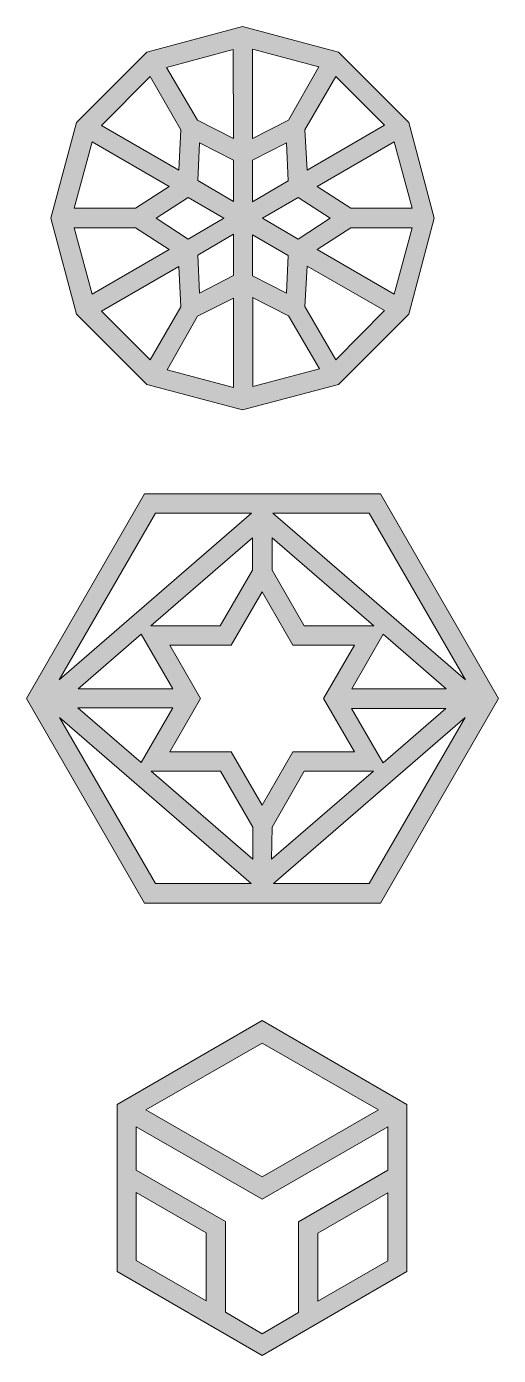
# Model space of a CAD drawing. Header units: millimetres. Extents: x -141 to 330, y -120 to 328.
# Drawn here: x -41.2 to -2.8, y -16.9 to 91.2 of the extents above; entities that cross this region are included whole.
import ezdxf

# ---------------------------------------------------------------- set-up
doc = ezdxf.new("R2010")
doc.units = ezdxf.units.MM
doc.header["$MEASUREMENT"] = 0
doc.layers.add('Layer 1', color=7, linetype='Continuous', lineweight=0)

msp = doc.modelspace()

# ---------------------------------------------------------------- hatches: boundary and pattern name
at = {"layer": 'Layer 1', "true_color": 0x231f20, "transparency": 33554687}
h = msp.add_hatch(color=250, dxfattribs=at)
h.dxf.hatch_style = 2
edge = h.paths.add_edge_path()
edge.add_spline(control_points=[(-11.29, 69.39), (-11.29, 69.39), (-17.57, 73.03), (-17.57, 73.03), (-17.57, 73.03), (-14.82, 74.79), (-14.82, 74.79), (-14.82, 74.79), (-9.84, 74.79), (-9.84, 74.79), (-9.84, 74.79), (-11.29, 69.39), (-11.29, 69.39)], knot_values=[0, 0, 0, 0, 1, 1, 1, 2, 2, 2, 3, 3, 3, 4, 4, 4, 4], degree=3, periodic=0)
edge = h.paths.add_edge_path()
edge.add_spline(control_points=[(-37.32, 74.79), (-37.32, 74.79), (-32.35, 74.79), (-32.35, 74.79), (-32.35, 74.79), (-29.6, 73.03), (-29.6, 73.03), (-29.6, 73.03), (-35.88, 69.39), (-35.88, 69.39), (-35.88, 69.39), (-37.32, 74.79), (-37.32, 74.79)], knot_values=[0, 0, 0, 0, 1, 1, 1, 2, 2, 2, 3, 3, 3, 4, 4, 4, 4], degree=3, periodic=0)
edge = h.paths.add_edge_path()
edge.add_spline(control_points=[(-35.88, 81.77), (-35.88, 81.77), (-29.6, 78.14), (-29.6, 78.14), (-29.6, 78.14), (-32.35, 76.38), (-32.35, 76.38), (-32.35, 76.38), (-37.32, 76.38), (-37.32, 76.38), (-37.32, 76.38), (-35.88, 81.77), (-35.88, 81.77)], knot_values=[0, 0, 0, 0, 1, 1, 1, 2, 2, 2, 3, 3, 3, 4, 4, 4, 4], degree=3, periodic=0)
edge = h.paths.add_edge_path()
edge.add_spline(control_points=[(-22.01, 75.57), (-22.01, 75.57), (-19.12, 77.26), (-19.12, 77.26), (-19.12, 77.26), (-16.51, 75.57), (-16.51, 75.57), (-16.51, 75.57), (-19.12, 73.87), (-19.12, 73.87), (-19.12, 73.87), (-22.01, 75.57), (-22.01, 75.57)], knot_values=[0, 0, 0, 0, 1, 1, 1, 2, 2, 2, 3, 3, 3, 4, 4, 4, 4], degree=3, periodic=0)
edge = h.paths.add_edge_path()
edge.add_spline(control_points=[(-18.56, 68.4), (-18.56, 68.4), (-18.38, 71.68), (-18.38, 71.68), (-18.38, 71.68), (-12.1, 68.05), (-12.1, 68.05), (-12.1, 68.05), (-16.05, 64.06), (-16.05, 64.06), (-16.05, 64.06), (-18.56, 68.4), (-18.56, 68.4)], knot_values=[0, 0, 0, 0, 1, 1, 1, 2, 2, 2, 3, 3, 3, 4, 4, 4, 4], degree=3, periodic=0)
edge = h.paths.add_edge_path()
edge.add_spline(control_points=[(-22.82, 69.11), (-22.82, 69.11), (-19.9, 67.63), (-19.9, 67.63), (-19.9, 67.63), (-17.39, 63.32), (-17.39, 63.32), (-17.39, 63.32), (-22.79, 61.88), (-22.79, 61.88), (-22.79, 61.88), (-22.79, 69.11), (-22.79, 69.11), (-22.79, 69.11), (-22.82, 69.11), (-22.82, 69.11)], knot_values=[0, 0, 0, 0, 1, 1, 1, 2, 2, 2, 3, 3, 3, 4, 4, 4, 5, 5, 5, 5], degree=3, periodic=0)
edge = h.paths.add_edge_path()
edge.add_spline(control_points=[(-27.3, 67.59), (-27.3, 67.59), (-24.38, 69.07), (-24.38, 69.07), (-24.38, 69.07), (-24.38, 61.81), (-24.38, 61.81), (-24.38, 61.81), (-29.77, 63.25), (-29.77, 63.25), (-29.77, 63.25), (-27.3, 67.59), (-27.3, 67.59)], knot_values=[0, 0, 0, 0, 1, 1, 1, 2, 2, 2, 3, 3, 3, 4, 4, 4, 4], degree=3, periodic=0)
edge = h.paths.add_edge_path()
edge.add_spline(control_points=[(-28.82, 71.65), (-28.82, 71.65), (-28.65, 68.37), (-28.65, 68.37), (-28.65, 68.37), (-31.15, 64.06), (-31.15, 64.06), (-31.15, 64.06), (-35.1, 68.02), (-35.1, 68.02), (-35.1, 68.02), (-28.82, 71.65), (-28.82, 71.65)], knot_values=[0, 0, 0, 0, 1, 1, 1, 2, 2, 2, 3, 3, 3, 4, 4, 4, 4], degree=3, periodic=0)
edge = h.paths.add_edge_path()
edge.add_spline(control_points=[(-25.15, 75.57), (-25.15, 75.57), (-28.05, 73.87), (-28.05, 73.87), (-28.05, 73.87), (-30.66, 75.57), (-30.66, 75.57), (-30.66, 75.57), (-28.05, 77.26), (-28.05, 77.26), (-28.05, 77.26), (-25.15, 75.57), (-25.15, 75.57)], knot_values=[0, 0, 0, 0, 1, 1, 1, 2, 2, 2, 3, 3, 3, 4, 4, 4, 4], degree=3, periodic=0)
edge = h.paths.add_edge_path()
edge.add_spline(control_points=[(-28.65, 82.76), (-28.65, 82.76), (-28.82, 79.48), (-28.82, 79.48), (-28.82, 79.48), (-35.1, 83.11), (-35.1, 83.11), (-35.1, 83.11), (-31.15, 87.1), (-31.15, 87.1), (-31.15, 87.1), (-28.65, 82.76), (-28.65, 82.76)], knot_values=[0, 0, 0, 0, 1, 1, 1, 2, 2, 2, 3, 3, 3, 4, 4, 4, 4], degree=3, periodic=0)
edge = h.paths.add_edge_path()
edge.add_spline(control_points=[(-24.38, 82.06), (-24.38, 82.06), (-27.3, 83.54), (-27.3, 83.54), (-27.3, 83.54), (-29.81, 87.84), (-29.81, 87.84), (-29.81, 87.84), (-24.41, 89.29), (-24.41, 89.29), (-24.41, 89.29), (-24.38, 82.06), (-24.38, 82.06), (-24.38, 82.06), (-24.38, 82.06), (-24.38, 82.06)], knot_values=[0, 0, 0, 0, 1, 1, 1, 2, 2, 2, 3, 3, 3, 4, 4, 4, 5, 5, 5, 5], degree=3, periodic=0)
edge = h.paths.add_edge_path()
edge.add_spline(control_points=[(-19.9, 83.54), (-19.9, 83.54), (-22.82, 82.06), (-22.82, 82.06), (-22.82, 82.06), (-22.82, 89.32), (-22.82, 89.32), (-22.82, 89.32), (-17.43, 87.88), (-17.43, 87.88), (-17.43, 87.88), (-19.9, 83.54), (-19.9, 83.54)], knot_values=[0, 0, 0, 0, 1, 1, 1, 2, 2, 2, 3, 3, 3, 4, 4, 4, 4], degree=3, periodic=0)
edge = h.paths.add_edge_path()
edge.add_spline(control_points=[(-22.82, 80.29), (-22.82, 80.29), (-20.07, 81.7), (-20.07, 81.7), (-20.07, 81.7), (-19.93, 78.6), (-19.93, 78.6), (-19.93, 78.6), (-22.82, 76.91), (-22.82, 76.91), (-22.82, 76.91), (-22.82, 80.29), (-22.82, 80.29)], knot_values=[0, 0, 0, 0, 1, 1, 1, 2, 2, 2, 3, 3, 3, 4, 4, 4, 4], degree=3, periodic=0)
edge = h.paths.add_edge_path()
edge.add_spline(control_points=[(-27.13, 81.7), (-27.13, 81.7), (-24.38, 80.29), (-24.38, 80.29), (-24.38, 80.29), (-24.38, 76.94), (-24.38, 76.94), (-24.38, 76.94), (-27.27, 78.63), (-27.27, 78.63), (-27.27, 78.63), (-27.13, 81.7), (-27.13, 81.7)], knot_values=[0, 0, 0, 0, 1, 1, 1, 2, 2, 2, 3, 3, 3, 4, 4, 4, 4], degree=3, periodic=0)
edge = h.paths.add_edge_path()
edge.add_spline(control_points=[(-27.13, 69.46), (-27.13, 69.46), (-27.27, 72.57), (-27.27, 72.57), (-27.27, 72.57), (-24.38, 74.26), (-24.38, 74.26), (-24.38, 74.26), (-24.38, 70.91), (-24.38, 70.91), (-24.38, 70.91), (-27.13, 69.46), (-27.13, 69.46)], knot_values=[0, 0, 0, 0, 1, 1, 1, 2, 2, 2, 3, 3, 3, 4, 4, 4, 4], degree=3, periodic=0)
edge = h.paths.add_edge_path()
edge.add_spline(control_points=[(-20.07, 69.46), (-20.07, 69.46), (-22.82, 70.87), (-22.82, 70.87), (-22.82, 70.87), (-22.82, 74.22), (-22.82, 74.22), (-22.82, 74.22), (-19.93, 72.53), (-19.93, 72.53), (-19.93, 72.53), (-20.07, 69.46), (-20.07, 69.46)], knot_values=[0, 0, 0, 0, 1, 1, 1, 2, 2, 2, 3, 3, 3, 4, 4, 4, 4], degree=3, periodic=0)
edge = h.paths.add_edge_path()
edge.add_spline(control_points=[(-18.38, 79.48), (-18.38, 79.48), (-18.56, 82.76), (-18.56, 82.76), (-18.56, 82.76), (-16.05, 87.1), (-16.05, 87.1), (-16.05, 87.1), (-12.1, 83.15), (-12.1, 83.15), (-12.1, 83.15), (-18.38, 79.48), (-18.38, 79.48)], knot_values=[0, 0, 0, 0, 1, 1, 1, 2, 2, 2, 3, 3, 3, 4, 4, 4, 4], degree=3, periodic=0)
edge = h.paths.add_edge_path()
edge.add_spline(control_points=[(-9.84, 76.38), (-9.84, 76.38), (-14.82, 76.38), (-14.82, 76.38), (-14.82, 76.38), (-17.57, 78.14), (-17.57, 78.14), (-17.57, 78.14), (-11.29, 81.77), (-11.29, 81.77), (-11.29, 81.77), (-9.84, 76.38), (-9.84, 76.38)], knot_values=[0, 0, 0, 0, 1, 1, 1, 2, 2, 2, 3, 3, 3, 4, 4, 4, 4], degree=3, periodic=0)
edge = h.paths.add_edge_path()
edge.add_spline(control_points=[(-10.12, 83.36), (-10.12, 83.36), (-15.84, 89.08), (-15.84, 89.08), (-15.84, 89.08), (-23.64, 91.16), (-23.64, 91.16), (-23.64, 91.16), (-31.43, 89.08), (-31.43, 89.08), (-31.43, 89.08), (-37.15, 83.36), (-37.15, 83.36), (-37.15, 83.36), (-39.23, 75.57), (-39.23, 75.57), (-39.23, 75.57), (-37.15, 67.77), (-37.15, 67.77), (-37.15, 67.77), (-31.43, 62.05), (-31.43, 62.05), (-31.43, 62.05), (-23.64, 59.97), (-23.64, 59.97), (-23.64, 59.97), (-15.84, 62.05), (-15.84, 62.05), (-15.84, 62.05), (-10.12, 67.77), (-10.12, 67.77), (-10.12, 67.77), (-8.04, 75.57), (-8.04, 75.57), (-8.04, 75.57), (-10.12, 83.36), (-10.12, 83.36)], knot_values=[0, 0, 0, 0, 1, 1, 1, 2, 2, 2, 3, 3, 3, 4, 4, 4, 5, 5, 5, 6, 6, 6, 7, 7, 7, 8, 8, 8, 9, 9, 9, 10, 10, 10, 11, 11, 11, 12, 12, 12, 12], degree=3, periodic=0)
h = msp.add_hatch(color=250, dxfattribs=at)
h.dxf.hatch_style = 2
edge = h.paths.add_edge_path()
edge.add_spline(control_points=[(-13.33, 21.45), (-13.33, 21.45), (-21.13, 21.45), (-21.13, 21.45), (-21.13, 21.45), (-5.54, 34.96), (-5.54, 34.96), (-5.54, 34.96), (-13.33, 21.45), (-13.33, 21.45)], knot_values=[0, 0, 0, 0, 1, 1, 1, 2, 2, 2, 3, 3, 3, 3], degree=3, periodic=0)
edge = h.paths.add_edge_path()
edge.add_spline(control_points=[(-38.52, 34.96), (-38.52, 34.96), (-22.93, 21.45), (-22.93, 21.45), (-22.93, 21.45), (-30.73, 21.45), (-30.73, 21.45), (-30.73, 21.45), (-38.52, 34.96), (-38.52, 34.96)], knot_values=[0, 0, 0, 0, 1, 1, 1, 2, 2, 2, 3, 3, 3, 3], degree=3, periodic=0)
edge = h.paths.add_edge_path()
edge.add_spline(control_points=[(-30.73, 51.58), (-30.73, 51.58), (-22.9, 51.58), (-22.9, 51.58), (-22.9, 51.58), (-38.56, 38.03), (-38.56, 38.03), (-38.56, 38.03), (-30.73, 51.58), (-30.73, 51.58)], knot_values=[0, 0, 0, 0, 1, 1, 1, 2, 2, 2, 3, 3, 3, 3], degree=3, periodic=0)
edge = h.paths.add_edge_path()
edge.add_spline(control_points=[(-5.5, 38.03), (-5.5, 38.03), (-21.17, 51.58), (-21.17, 51.58), (-21.17, 51.58), (-13.33, 51.58), (-13.33, 51.58), (-13.33, 51.58), (-5.5, 38.03), (-5.5, 38.03)], knot_values=[0, 0, 0, 0, 1, 1, 1, 2, 2, 2, 3, 3, 3, 3], degree=3, periodic=0)
edge = h.paths.add_edge_path()
edge.add_spline(control_points=[(-12.21, 31.26), (-12.21, 31.26), (-12.49, 31.75), (-12.49, 31.75), (-12.49, 31.75), (-14.78, 35.7), (-14.78, 35.7), (-14.78, 35.7), (-7.09, 35.7), (-7.09, 35.7), (-7.09, 35.7), (-12.21, 31.26), (-12.21, 31.26)], knot_values=[0, 0, 0, 0, 1, 1, 1, 2, 2, 2, 3, 3, 3, 4, 4, 4, 4], degree=3, periodic=0)
edge = h.paths.add_edge_path()
edge.add_spline(control_points=[(-21.24, 26.04), (-21.24, 26.04), (-18.63, 30.59), (-18.63, 30.59), (-18.63, 30.59), (-12.98, 30.59), (-12.98, 30.59), (-12.98, 30.59), (-21.27, 23.42), (-21.27, 23.42), (-21.27, 23.42), (-21.24, 26.04), (-21.24, 26.04)], knot_values=[0, 0, 0, 0, 1, 1, 1, 2, 2, 2, 3, 3, 3, 4, 4, 4, 4], degree=3, periodic=0)
edge = h.paths.add_edge_path()
edge.add_spline(control_points=[(-25.44, 30.59), (-25.44, 30.59), (-22.79, 26.04), (-22.79, 26.04), (-22.79, 26.04), (-22.79, 23.42), (-22.79, 23.42), (-22.79, 23.42), (-31.08, 30.59), (-31.08, 30.59), (-31.08, 30.59), (-25.44, 30.59), (-25.44, 30.59)], knot_values=[0, 0, 0, 0, 1, 1, 1, 2, 2, 2, 3, 3, 3, 4, 4, 4, 4], degree=3, periodic=0)
edge = h.paths.add_edge_path()
edge.add_spline(control_points=[(-29.32, 35.74), (-29.32, 35.74), (-31.89, 31.29), (-31.89, 31.29), (-31.89, 31.29), (-37.04, 35.74), (-37.04, 35.74), (-37.04, 35.74), (-29.32, 35.74), (-29.32, 35.74)], knot_values=[0, 0, 0, 0, 1, 1, 1, 2, 2, 2, 3, 3, 3, 3], degree=3, periodic=0)
edge = h.paths.add_edge_path()
edge.add_spline(control_points=[(-31.89, 41.73), (-31.89, 41.73), (-29.32, 37.29), (-29.32, 37.29), (-29.32, 37.29), (-37.01, 37.29), (-37.01, 37.29), (-37.01, 37.29), (-31.89, 41.73), (-31.89, 41.73)], knot_values=[0, 0, 0, 0, 1, 1, 1, 2, 2, 2, 3, 3, 3, 3], degree=3, periodic=0)
edge = h.paths.add_edge_path()
edge.add_spline(control_points=[(-22.82, 46.95), (-22.82, 46.95), (-25.47, 42.4), (-25.47, 42.4), (-25.47, 42.4), (-31.11, 42.4), (-31.11, 42.4), (-31.11, 42.4), (-22.82, 49.57), (-22.82, 49.57), (-22.82, 49.57), (-22.82, 46.95), (-22.82, 46.95)], knot_values=[0, 0, 0, 0, 1, 1, 1, 2, 2, 2, 3, 3, 3, 4, 4, 4, 4], degree=3, periodic=0)
edge = h.paths.add_edge_path()
edge.add_spline(control_points=[(-18.63, 42.4), (-18.63, 42.4), (-21.24, 46.95), (-21.24, 46.95), (-21.24, 46.95), (-21.24, 49.57), (-21.24, 49.57), (-21.24, 49.57), (-12.95, 42.4), (-12.95, 42.4), (-12.95, 42.4), (-18.63, 42.4), (-18.63, 42.4)], knot_values=[0, 0, 0, 0, 1, 1, 1, 2, 2, 2, 3, 3, 3, 4, 4, 4, 4], degree=3, periodic=0)
edge = h.paths.add_edge_path()
edge.add_spline(control_points=[(-12.21, 41.73), (-12.21, 41.73), (-7.06, 37.29), (-7.06, 37.29), (-7.06, 37.29), (-14.75, 37.29), (-14.75, 37.29), (-14.75, 37.29), (-12.21, 41.73), (-12.21, 41.73)], knot_values=[0, 0, 0, 0, 1, 1, 1, 2, 2, 2, 3, 3, 3, 3], degree=3, periodic=0)
edge = h.paths.add_edge_path()
edge.add_spline(control_points=[(-22.05, 27.83), (-22.05, 27.83), (-24.55, 32.17), (-24.55, 32.17), (-24.55, 32.17), (-29.56, 32.17), (-29.56, 32.17), (-29.56, 32.17), (-27.06, 36.51), (-27.06, 36.51), (-27.06, 36.51), (-29.56, 40.85), (-29.56, 40.85), (-29.56, 40.85), (-24.55, 40.85), (-24.55, 40.85), (-24.55, 40.85), (-22.05, 45.19), (-22.05, 45.19), (-22.05, 45.19), (-19.54, 40.85), (-19.54, 40.85), (-19.54, 40.85), (-14.53, 40.85), (-14.53, 40.85), (-14.53, 40.85), (-17.04, 36.51), (-17.04, 36.51), (-17.04, 36.51), (-14.53, 32.17), (-14.53, 32.17), (-14.53, 32.17), (-19.54, 32.17), (-19.54, 32.17), (-19.54, 32.17), (-22.05, 27.83), (-22.05, 27.83)], knot_values=[0, 0, 0, 0, 1, 1, 1, 2, 2, 2, 3, 3, 3, 4, 4, 4, 5, 5, 5, 6, 6, 6, 7, 7, 7, 8, 8, 8, 9, 9, 9, 10, 10, 10, 11, 11, 11, 12, 12, 12, 12], degree=3, periodic=0)
edge = h.paths.add_edge_path()
edge.add_spline(control_points=[(-12.42, 53.16), (-12.42, 53.16), (-31.61, 53.16), (-31.61, 53.16), (-31.61, 53.16), (-41.2, 36.51), (-41.2, 36.51), (-41.2, 36.51), (-31.61, 19.86), (-31.61, 19.86), (-31.61, 19.86), (-12.42, 19.86), (-12.42, 19.86), (-12.42, 19.86), (-2.82, 36.51), (-2.82, 36.51), (-2.82, 36.51), (-12.42, 53.16), (-12.42, 53.16)], knot_values=[0, 0, 0, 0, 1, 1, 1, 2, 2, 2, 3, 3, 3, 4, 4, 4, 5, 5, 5, 6, 6, 6, 6], degree=3, periodic=0)
h = msp.add_hatch(color=250, dxfattribs=at)
h.dxf.hatch_style = 2
edge = h.paths.add_edge_path()
edge.add_spline(control_points=[(-17.5, -12.52), (-17.5, -12.52), (-17.5, -6.98), (-17.5, -6.98), (-17.5, -6.98), (-11.82, -3.7), (-11.82, -3.7), (-11.82, -3.7), (-11.82, -9.24), (-11.82, -9.24), (-11.82, -9.24), (-17.5, -12.52), (-17.5, -12.52)], knot_values=[0, 0, 0, 0, 1, 1, 1, 2, 2, 2, 3, 3, 3, 4, 4, 4, 4], degree=3, periodic=0)
edge = h.paths.add_edge_path()
edge.add_spline(control_points=[(-25.01, -13.41), (-25.01, -13.41), (-25.01, -6.03), (-25.01, -6.03), (-25.01, -6.03), (-32.28, -1.87), (-32.28, -1.87), (-32.28, -1.87), (-32.28, 1.66), (-32.28, 1.66), (-32.28, 1.66), (-22.05, -4.23), (-22.05, -4.23), (-22.05, -4.23), (-11.82, 1.66), (-11.82, 1.66), (-11.82, 1.66), (-11.82, -1.87), (-11.82, -1.87), (-11.82, -1.87), (-19.09, -6.07), (-19.09, -6.07), (-19.09, -6.07), (-19.09, -13.44), (-19.09, -13.44), (-19.09, -13.44), (-22.05, -15.17), (-22.05, -15.17), (-22.05, -15.17), (-25.01, -13.41), (-25.01, -13.41)], knot_values=[0, 0, 0, 0, 1, 1, 1, 2, 2, 2, 3, 3, 3, 4, 4, 4, 5, 5, 5, 6, 6, 6, 7, 7, 7, 8, 8, 8, 9, 9, 9, 10, 10, 10, 10], degree=3, periodic=0)
edge = h.paths.add_edge_path()
edge.add_spline(control_points=[(-32.28, -3.67), (-32.28, -3.67), (-26.6, -6.95), (-26.6, -6.95), (-26.6, -6.95), (-26.6, -12.49), (-26.6, -12.49), (-26.6, -12.49), (-32.28, -9.21), (-32.28, -9.21), (-32.28, -9.21), (-32.28, -3.67), (-32.28, -3.67)], knot_values=[0, 0, 0, 0, 1, 1, 1, 2, 2, 2, 3, 3, 3, 4, 4, 4, 4], degree=3, periodic=0)
edge = h.paths.add_edge_path()
edge.add_spline(control_points=[(-12.59, 3.03), (-12.59, 3.03), (-22.05, -2.4), (-22.05, -2.4), (-22.05, -2.4), (-31.5, 3.03), (-31.5, 3.03), (-31.5, 3.03), (-22.05, 8.47), (-22.05, 8.47), (-22.05, 8.47), (-12.59, 3.03), (-12.59, 3.03)], knot_values=[0, 0, 0, 0, 1, 1, 1, 2, 2, 2, 3, 3, 3, 4, 4, 4, 4], degree=3, periodic=0)
edge = h.paths.add_edge_path()
edge.add_spline(control_points=[(-22.05, 10.3), (-22.05, 10.3), (-33.83, 3.49), (-33.83, 3.49), (-33.83, 3.49), (-33.83, -10.12), (-33.83, -10.12), (-33.83, -10.12), (-22.05, -16.93), (-22.05, -16.93), (-22.05, -16.93), (-10.27, -10.12), (-10.27, -10.12), (-10.27, -10.12), (-10.27, 3.49), (-10.27, 3.49), (-10.27, 3.49), (-22.05, 10.3), (-22.05, 10.3)], knot_values=[0, 0, 0, 0, 1, 1, 1, 2, 2, 2, 3, 3, 3, 4, 4, 4, 5, 5, 5, 6, 6, 6, 6], degree=3, periodic=0)

# ---------------------------------------------------------------- linework, layer by layer
at = {"layer": 'Layer 1'}
for points, knots in [([(-10.12, 83.36), (-10.12, 83.36), (-15.84, 89.08), (-15.84, 89.08), (-15.84, 89.08), (-23.64, 91.16), (-23.64, 91.16), (-23.64, 91.16), (-31.43, 89.08), (-31.43, 89.08), (-31.43, 89.08), (-37.15, 83.36), (-37.15, 83.36), (-37.15, 83.36), (-39.23, 75.57), (-39.23, 75.57), (-39.23, 75.57), (-37.15, 67.77), (-37.15, 67.77), (-37.15, 67.77), (-31.43, 62.05), (-31.43, 62.05), (-31.43, 62.05), (-23.64, 59.97), (-23.64, 59.97), (-23.64, 59.97), (-15.84, 62.05), (-15.84, 62.05), (-15.84, 62.05), (-10.12, 67.77), (-10.12, 67.77), (-10.12, 67.77), (-8.04, 75.57), (-8.04, 75.57), (-8.04, 75.57), (-10.12, 83.36), (-10.12, 83.36)], [0, 0, 0, 0, 1, 1, 1, 2, 2, 2, 3, 3, 3, 4, 4, 4, 5, 5, 5, 6, 6, 6, 7, 7, 7, 8, 8, 8, 9, 9, 9, 10, 10, 10, 11, 11, 11, 12, 12, 12, 12]), ([(-24.38, 82.06), (-24.38, 82.06), (-27.3, 83.54), (-27.3, 83.54), (-27.3, 83.54), (-29.81, 87.84), (-29.81, 87.84), (-29.81, 87.84), (-24.41, 89.29), (-24.41, 89.29), (-24.41, 89.29), (-24.38, 82.06), (-24.38, 82.06), (-24.38, 82.06), (-24.38, 82.06), (-24.38, 82.06)], [0, 0, 0, 0, 1, 1, 1, 2, 2, 2, 3, 3, 3, 4, 4, 4, 5, 5, 5, 5]), ([(-19.9, 83.54), (-19.9, 83.54), (-22.82, 82.06), (-22.82, 82.06), (-22.82, 82.06), (-22.82, 89.32), (-22.82, 89.32), (-22.82, 89.32), (-17.43, 87.88), (-17.43, 87.88), (-17.43, 87.88), (-19.9, 83.54), (-19.9, 83.54)], [0, 0, 0, 0, 1, 1, 1, 2, 2, 2, 3, 3, 3, 4, 4, 4, 4]), ([(-28.65, 82.76), (-28.65, 82.76), (-28.82, 79.48), (-28.82, 79.48), (-28.82, 79.48), (-35.1, 83.11), (-35.1, 83.11), (-35.1, 83.11), (-31.15, 87.1), (-31.15, 87.1), (-31.15, 87.1), (-28.65, 82.76), (-28.65, 82.76)], [0, 0, 0, 0, 1, 1, 1, 2, 2, 2, 3, 3, 3, 4, 4, 4, 4]), ([(-18.38, 79.48), (-18.38, 79.48), (-18.56, 82.76), (-18.56, 82.76), (-18.56, 82.76), (-16.05, 87.1), (-16.05, 87.1), (-16.05, 87.1), (-12.1, 83.15), (-12.1, 83.15), (-12.1, 83.15), (-18.38, 79.48), (-18.38, 79.48)], [0, 0, 0, 0, 1, 1, 1, 2, 2, 2, 3, 3, 3, 4, 4, 4, 4]), ([(-35.88, 81.77), (-35.88, 81.77), (-29.6, 78.14), (-29.6, 78.14), (-29.6, 78.14), (-32.35, 76.38), (-32.35, 76.38), (-32.35, 76.38), (-37.32, 76.38), (-37.32, 76.38), (-37.32, 76.38), (-35.88, 81.77), (-35.88, 81.77)], [0, 0, 0, 0, 1, 1, 1, 2, 2, 2, 3, 3, 3, 4, 4, 4, 4]), ([(-27.13, 81.7), (-27.13, 81.7), (-24.38, 80.29), (-24.38, 80.29), (-24.38, 80.29), (-24.38, 76.94), (-24.38, 76.94), (-24.38, 76.94), (-27.27, 78.63), (-27.27, 78.63), (-27.27, 78.63), (-27.13, 81.7), (-27.13, 81.7)], [0, 0, 0, 0, 1, 1, 1, 2, 2, 2, 3, 3, 3, 4, 4, 4, 4]), ([(-22.82, 80.29), (-22.82, 80.29), (-20.07, 81.7), (-20.07, 81.7), (-20.07, 81.7), (-19.93, 78.6), (-19.93, 78.6), (-19.93, 78.6), (-22.82, 76.91), (-22.82, 76.91), (-22.82, 76.91), (-22.82, 80.29), (-22.82, 80.29)], [0, 0, 0, 0, 1, 1, 1, 2, 2, 2, 3, 3, 3, 4, 4, 4, 4]), ([(-9.84, 76.38), (-9.84, 76.38), (-14.82, 76.38), (-14.82, 76.38), (-14.82, 76.38), (-17.57, 78.14), (-17.57, 78.14), (-17.57, 78.14), (-11.29, 81.77), (-11.29, 81.77), (-11.29, 81.77), (-9.84, 76.38), (-9.84, 76.38)], [0, 0, 0, 0, 1, 1, 1, 2, 2, 2, 3, 3, 3, 4, 4, 4, 4]), ([(-25.15, 75.57), (-25.15, 75.57), (-28.05, 73.87), (-28.05, 73.87), (-28.05, 73.87), (-30.66, 75.57), (-30.66, 75.57), (-30.66, 75.57), (-28.05, 77.26), (-28.05, 77.26), (-28.05, 77.26), (-25.15, 75.57), (-25.15, 75.57)], [0, 0, 0, 0, 1, 1, 1, 2, 2, 2, 3, 3, 3, 4, 4, 4, 4]), ([(-22.01, 75.57), (-22.01, 75.57), (-19.12, 77.26), (-19.12, 77.26), (-19.12, 77.26), (-16.51, 75.57), (-16.51, 75.57), (-16.51, 75.57), (-19.12, 73.87), (-19.12, 73.87), (-19.12, 73.87), (-22.01, 75.57), (-22.01, 75.57)], [0, 0, 0, 0, 1, 1, 1, 2, 2, 2, 3, 3, 3, 4, 4, 4, 4]), ([(-37.32, 74.79), (-37.32, 74.79), (-32.35, 74.79), (-32.35, 74.79), (-32.35, 74.79), (-29.6, 73.03), (-29.6, 73.03), (-29.6, 73.03), (-35.88, 69.39), (-35.88, 69.39), (-35.88, 69.39), (-37.32, 74.79), (-37.32, 74.79)], [0, 0, 0, 0, 1, 1, 1, 2, 2, 2, 3, 3, 3, 4, 4, 4, 4]), ([(-11.29, 69.39), (-11.29, 69.39), (-17.57, 73.03), (-17.57, 73.03), (-17.57, 73.03), (-14.82, 74.79), (-14.82, 74.79), (-14.82, 74.79), (-9.84, 74.79), (-9.84, 74.79), (-9.84, 74.79), (-11.29, 69.39), (-11.29, 69.39)], [0, 0, 0, 0, 1, 1, 1, 2, 2, 2, 3, 3, 3, 4, 4, 4, 4]), ([(-27.13, 69.46), (-27.13, 69.46), (-27.27, 72.57), (-27.27, 72.57), (-27.27, 72.57), (-24.38, 74.26), (-24.38, 74.26), (-24.38, 74.26), (-24.38, 70.91), (-24.38, 70.91), (-24.38, 70.91), (-27.13, 69.46), (-27.13, 69.46)], [0, 0, 0, 0, 1, 1, 1, 2, 2, 2, 3, 3, 3, 4, 4, 4, 4]), ([(-20.07, 69.46), (-20.07, 69.46), (-22.82, 70.87), (-22.82, 70.87), (-22.82, 70.87), (-22.82, 74.22), (-22.82, 74.22), (-22.82, 74.22), (-19.93, 72.53), (-19.93, 72.53), (-19.93, 72.53), (-20.07, 69.46), (-20.07, 69.46)], [0, 0, 0, 0, 1, 1, 1, 2, 2, 2, 3, 3, 3, 4, 4, 4, 4]), ([(-28.82, 71.65), (-28.82, 71.65), (-28.65, 68.37), (-28.65, 68.37), (-28.65, 68.37), (-31.15, 64.06), (-31.15, 64.06), (-31.15, 64.06), (-35.1, 68.02), (-35.1, 68.02), (-35.1, 68.02), (-28.82, 71.65), (-28.82, 71.65)], [0, 0, 0, 0, 1, 1, 1, 2, 2, 2, 3, 3, 3, 4, 4, 4, 4]), ([(-18.56, 68.4), (-18.56, 68.4), (-18.38, 71.68), (-18.38, 71.68), (-18.38, 71.68), (-12.1, 68.05), (-12.1, 68.05), (-12.1, 68.05), (-16.05, 64.06), (-16.05, 64.06), (-16.05, 64.06), (-18.56, 68.4), (-18.56, 68.4)], [0, 0, 0, 0, 1, 1, 1, 2, 2, 2, 3, 3, 3, 4, 4, 4, 4]), ([(-27.3, 67.59), (-27.3, 67.59), (-24.38, 69.07), (-24.38, 69.07), (-24.38, 69.07), (-24.38, 61.81), (-24.38, 61.81), (-24.38, 61.81), (-29.77, 63.25), (-29.77, 63.25), (-29.77, 63.25), (-27.3, 67.59), (-27.3, 67.59)], [0, 0, 0, 0, 1, 1, 1, 2, 2, 2, 3, 3, 3, 4, 4, 4, 4]), ([(-22.82, 69.11), (-22.82, 69.11), (-19.9, 67.63), (-19.9, 67.63), (-19.9, 67.63), (-17.39, 63.32), (-17.39, 63.32), (-17.39, 63.32), (-22.79, 61.88), (-22.79, 61.88), (-22.79, 61.88), (-22.79, 69.11), (-22.79, 69.11), (-22.79, 69.11), (-22.82, 69.11), (-22.82, 69.11)], [0, 0, 0, 0, 1, 1, 1, 2, 2, 2, 3, 3, 3, 4, 4, 4, 5, 5, 5, 5]), ([(-12.42, 53.16), (-12.42, 53.16), (-31.61, 53.16), (-31.61, 53.16), (-31.61, 53.16), (-41.2, 36.51), (-41.2, 36.51), (-41.2, 36.51), (-31.61, 19.86), (-31.61, 19.86), (-31.61, 19.86), (-12.42, 19.86), (-12.42, 19.86), (-12.42, 19.86), (-2.82, 36.51), (-2.82, 36.51), (-2.82, 36.51), (-12.42, 53.16), (-12.42, 53.16)], [0, 0, 0, 0, 1, 1, 1, 2, 2, 2, 3, 3, 3, 4, 4, 4, 5, 5, 5, 6, 6, 6, 6]), ([(-30.73, 51.58), (-30.73, 51.58), (-22.9, 51.58), (-22.9, 51.58), (-22.9, 51.58), (-38.56, 38.03), (-38.56, 38.03), (-38.56, 38.03), (-30.73, 51.58), (-30.73, 51.58)], [0, 0, 0, 0, 1, 1, 1, 2, 2, 2, 3, 3, 3, 3]), ([(-5.5, 38.03), (-5.5, 38.03), (-21.17, 51.58), (-21.17, 51.58), (-21.17, 51.58), (-13.33, 51.58), (-13.33, 51.58), (-13.33, 51.58), (-5.5, 38.03), (-5.5, 38.03)], [0, 0, 0, 0, 1, 1, 1, 2, 2, 2, 3, 3, 3, 3]), ([(-22.82, 46.95), (-22.82, 46.95), (-25.47, 42.4), (-25.47, 42.4), (-25.47, 42.4), (-31.11, 42.4), (-31.11, 42.4), (-31.11, 42.4), (-22.82, 49.57), (-22.82, 49.57), (-22.82, 49.57), (-22.82, 46.95), (-22.82, 46.95)], [0, 0, 0, 0, 1, 1, 1, 2, 2, 2, 3, 3, 3, 4, 4, 4, 4]), ([(-18.63, 42.4), (-18.63, 42.4), (-21.24, 46.95), (-21.24, 46.95), (-21.24, 46.95), (-21.24, 49.57), (-21.24, 49.57), (-21.24, 49.57), (-12.95, 42.4), (-12.95, 42.4), (-12.95, 42.4), (-18.63, 42.4), (-18.63, 42.4)], [0, 0, 0, 0, 1, 1, 1, 2, 2, 2, 3, 3, 3, 4, 4, 4, 4]), ([(-22.05, 27.83), (-22.05, 27.83), (-24.55, 32.17), (-24.55, 32.17), (-24.55, 32.17), (-29.56, 32.17), (-29.56, 32.17), (-29.56, 32.17), (-27.06, 36.51), (-27.06, 36.51), (-27.06, 36.51), (-29.56, 40.85), (-29.56, 40.85), (-29.56, 40.85), (-24.55, 40.85), (-24.55, 40.85), (-24.55, 40.85), (-22.05, 45.19), (-22.05, 45.19), (-22.05, 45.19), (-19.54, 40.85), (-19.54, 40.85), (-19.54, 40.85), (-14.53, 40.85), (-14.53, 40.85), (-14.53, 40.85), (-17.04, 36.51), (-17.04, 36.51), (-17.04, 36.51), (-14.53, 32.17), (-14.53, 32.17), (-14.53, 32.17), (-19.54, 32.17), (-19.54, 32.17), (-19.54, 32.17), (-22.05, 27.83), (-22.05, 27.83)], [0, 0, 0, 0, 1, 1, 1, 2, 2, 2, 3, 3, 3, 4, 4, 4, 5, 5, 5, 6, 6, 6, 7, 7, 7, 8, 8, 8, 9, 9, 9, 10, 10, 10, 11, 11, 11, 12, 12, 12, 12]), ([(-31.89, 41.73), (-31.89, 41.73), (-29.32, 37.29), (-29.32, 37.29), (-29.32, 37.29), (-37.01, 37.29), (-37.01, 37.29), (-37.01, 37.29), (-31.89, 41.73), (-31.89, 41.73)], [0, 0, 0, 0, 1, 1, 1, 2, 2, 2, 3, 3, 3, 3]), ([(-12.21, 41.73), (-12.21, 41.73), (-7.06, 37.29), (-7.06, 37.29), (-7.06, 37.29), (-14.75, 37.29), (-14.75, 37.29), (-14.75, 37.29), (-12.21, 41.73), (-12.21, 41.73)], [0, 0, 0, 0, 1, 1, 1, 2, 2, 2, 3, 3, 3, 3]), ([(-29.32, 35.74), (-29.32, 35.74), (-31.89, 31.29), (-31.89, 31.29), (-31.89, 31.29), (-37.04, 35.74), (-37.04, 35.74), (-37.04, 35.74), (-29.32, 35.74), (-29.32, 35.74)], [0, 0, 0, 0, 1, 1, 1, 2, 2, 2, 3, 3, 3, 3]), ([(-12.21, 31.26), (-12.21, 31.26), (-12.49, 31.75), (-12.49, 31.75), (-12.49, 31.75), (-14.78, 35.7), (-14.78, 35.7), (-14.78, 35.7), (-7.09, 35.7), (-7.09, 35.7), (-7.09, 35.7), (-12.21, 31.26), (-12.21, 31.26)], [0, 0, 0, 0, 1, 1, 1, 2, 2, 2, 3, 3, 3, 4, 4, 4, 4]), ([(-38.52, 34.96), (-38.52, 34.96), (-22.93, 21.45), (-22.93, 21.45), (-22.93, 21.45), (-30.73, 21.45), (-30.73, 21.45), (-30.73, 21.45), (-38.52, 34.96), (-38.52, 34.96)], [0, 0, 0, 0, 1, 1, 1, 2, 2, 2, 3, 3, 3, 3]), ([(-13.33, 21.45), (-13.33, 21.45), (-21.13, 21.45), (-21.13, 21.45), (-21.13, 21.45), (-5.54, 34.96), (-5.54, 34.96), (-5.54, 34.96), (-13.33, 21.45), (-13.33, 21.45)], [0, 0, 0, 0, 1, 1, 1, 2, 2, 2, 3, 3, 3, 3]), ([(-25.44, 30.59), (-25.44, 30.59), (-22.79, 26.04), (-22.79, 26.04), (-22.79, 26.04), (-22.79, 23.42), (-22.79, 23.42), (-22.79, 23.42), (-31.08, 30.59), (-31.08, 30.59), (-31.08, 30.59), (-25.44, 30.59), (-25.44, 30.59)], [0, 0, 0, 0, 1, 1, 1, 2, 2, 2, 3, 3, 3, 4, 4, 4, 4]), ([(-21.24, 26.04), (-21.24, 26.04), (-18.63, 30.59), (-18.63, 30.59), (-18.63, 30.59), (-12.98, 30.59), (-12.98, 30.59), (-12.98, 30.59), (-21.27, 23.42), (-21.27, 23.42), (-21.27, 23.42), (-21.24, 26.04), (-21.24, 26.04)], [0, 0, 0, 0, 1, 1, 1, 2, 2, 2, 3, 3, 3, 4, 4, 4, 4]), ([(-22.05, 10.3), (-22.05, 10.3), (-33.83, 3.49), (-33.83, 3.49), (-33.83, 3.49), (-33.83, -10.12), (-33.83, -10.12), (-33.83, -10.12), (-22.05, -16.93), (-22.05, -16.93), (-22.05, -16.93), (-10.27, -10.12), (-10.27, -10.12), (-10.27, -10.12), (-10.27, 3.49), (-10.27, 3.49), (-10.27, 3.49), (-22.05, 10.3), (-22.05, 10.3)], [0, 0, 0, 0, 1, 1, 1, 2, 2, 2, 3, 3, 3, 4, 4, 4, 5, 5, 5, 6, 6, 6, 6]), ([(-12.59, 3.03), (-12.59, 3.03), (-22.05, -2.4), (-22.05, -2.4), (-22.05, -2.4), (-31.5, 3.03), (-31.5, 3.03), (-31.5, 3.03), (-22.05, 8.47), (-22.05, 8.47), (-22.05, 8.47), (-12.59, 3.03), (-12.59, 3.03)], [0, 0, 0, 0, 1, 1, 1, 2, 2, 2, 3, 3, 3, 4, 4, 4, 4]), ([(-25.01, -13.41), (-25.01, -13.41), (-25.01, -6.03), (-25.01, -6.03), (-25.01, -6.03), (-32.28, -1.87), (-32.28, -1.87), (-32.28, -1.87), (-32.28, 1.66), (-32.28, 1.66), (-32.28, 1.66), (-22.05, -4.23), (-22.05, -4.23), (-22.05, -4.23), (-11.82, 1.66), (-11.82, 1.66), (-11.82, 1.66), (-11.82, -1.87), (-11.82, -1.87), (-11.82, -1.87), (-19.09, -6.07), (-19.09, -6.07), (-19.09, -6.07), (-19.09, -13.44), (-19.09, -13.44), (-19.09, -13.44), (-22.05, -15.17), (-22.05, -15.17), (-22.05, -15.17), (-25.01, -13.41), (-25.01, -13.41)], [0, 0, 0, 0, 1, 1, 1, 2, 2, 2, 3, 3, 3, 4, 4, 4, 5, 5, 5, 6, 6, 6, 7, 7, 7, 8, 8, 8, 9, 9, 9, 10, 10, 10, 10]), ([(-32.28, -3.67), (-32.28, -3.67), (-26.6, -6.95), (-26.6, -6.95), (-26.6, -6.95), (-26.6, -12.49), (-26.6, -12.49), (-26.6, -12.49), (-32.28, -9.21), (-32.28, -9.21), (-32.28, -9.21), (-32.28, -3.67), (-32.28, -3.67)], [0, 0, 0, 0, 1, 1, 1, 2, 2, 2, 3, 3, 3, 4, 4, 4, 4]), ([(-17.5, -12.52), (-17.5, -12.52), (-17.5, -6.98), (-17.5, -6.98), (-17.5, -6.98), (-11.82, -3.7), (-11.82, -3.7), (-11.82, -3.7), (-11.82, -9.24), (-11.82, -9.24), (-11.82, -9.24), (-17.5, -12.52), (-17.5, -12.52)], [0, 0, 0, 0, 1, 1, 1, 2, 2, 2, 3, 3, 3, 4, 4, 4, 4])]:
    msp.add_open_spline(points, degree=3, knots=knots, dxfattribs=at)

doc.saveas('drawing.dxf')
